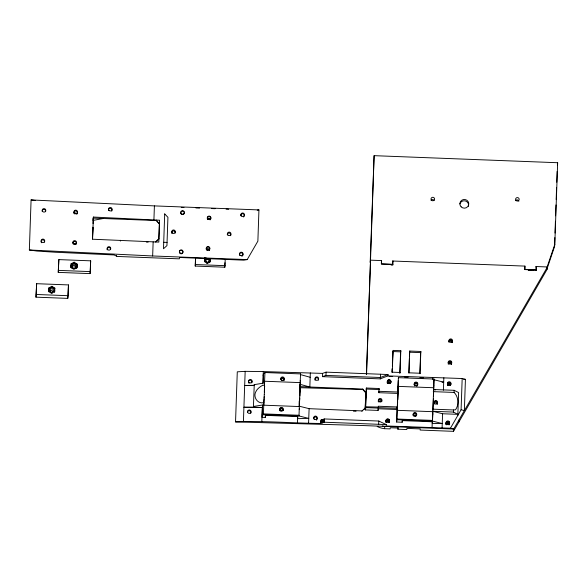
<?xml version="1.0" encoding="UTF-8"?>
<svg xmlns="http://www.w3.org/2000/svg" width="587" height="587" viewBox="0 0 587 587"><rect width="100%" height="100%" fill="white"/><g stroke="black" fill="none" stroke-linecap="round" stroke-linejoin="round"><path stroke-width="0.88" d="M264.473 387.919C266.182 381.33 257.333 388.411 256.336 390.825C252.447 396.152 257.143 404.326 263.827 402.667L264.069 398.793M299.377 401.259L299.37 404.216L299.568 401.934M300.067 389.291L300.074 386.334L299.686 392.498M397.957 393.055L397.964 390.098L397.26 407.98L397.648 401.816M433.499 396.35L434.006 379.033L398.412 377.668L398.331 378.358M320.663 423.454L322.623 422.772L322.74 419.507L320.876 420.197L320.663 423.454C292.297 423.234 263.908 420.63 235.541 421.892L237.287 371.828L245.168 371.344L263.306 371.578L322.571 373.391L326.071 372.143L388.014 374.521L387.846 375.9L380.295 378.879L322.454 376.656L322.571 373.391M264.348 392.057L264.627 381.242L300.221 382.614L299.392 406.556L263.79 405.191L264.165 396.687M264.539 388.168L264.319 394.581M300.14 389.533L299.913 395.954M398.023 393.297L397.803 399.718M245.168 371.344L243.422 421.407M258.94 209.919L257.876 241.14L247.208 259.601L243.788 260.166L179.505 257.466L179.336 258.845L117.239 256.453L114.069 254.949L55.325 252.227L37.04 251.06L29.35 249.981L31.089 199.918L154.403 205.898L258.94 209.919L257.238 210.197M387.846 375.9L462.182 378.527L465.432 379.349L464.361 410.57L461.089 409.755L450.442 428.216L386.099 425.971L386.268 424.592L378.784 421.04L324.281 418.942L320.876 420.197M35.961 297.161L36.658 283.697L68.466 284.922L68.092 295.701L67.776 298.387L35.961 297.161L36.658 283.697M48.743 291.834L48.941 287.85L51.935 286.302L54.818 288.078L54.62 292.062L54.701 291.394L51.707 292.942L48.824 291.174L48.941 287.85M58.245 272.383L58.854 259.608L90.669 260.833L90.295 271.605L90.053 273.608L58.245 272.383L58.854 259.608M67.776 298.387L68.466 284.922M70.946 267.745L71.137 263.761L74.138 262.213L77.014 263.981L76.824 267.973L77.014 263.981M90.053 273.608L90.669 260.833M92.504 239.092L92.915 227.235L92.519 236.245M93.04 223.588L93.23 218.122L156.193 220.543L159.415 223.933L156.245 220.081L156.193 220.543M93.392 217.058L92.563 239.217L158.82 242.093L159.583 220.213L93.392 217.058L93.047 219.655M120.364 241.081L120.394 240.281M247.208 259.601L152.657 255.969L153.148 241.873M153.911 219.993L154.403 205.898M225.232 259.381L224.828 267.21L195.236 266.065L195.522 257.987M195.236 266.065L195.64 258.243M204.547 261.758L204.746 257.774L204.584 260.334M210.542 258.669L210.454 260.555M210.594 258.83L210.506 261.318L207.512 262.866L207.431 263.534M224.828 267.21L224.982 262.719M300.03 386.51L300.529 373.904L264.935 372.532L264.847 373.222L263.446 373.457L263.108 383.194L254.252 384.646L253.408 407.165L243.913 407.261L262.308 407.503L262.609 404.979L253.489 406.475L253.408 407.165L262.308 407.503L261.817 421.657M262.873 383.898L263.306 371.578M262.272 414.774L299.003 415.956L308.769 418.406L297.565 418.67L297.807 416.601L265.551 415.361L265.302 417.43L261.971 417.298L262.609 404.979M263.827 402.667L263.409 414.583L263.49 413.894L299.084 415.266L299.003 415.956L299.421 404.039M264.436 385.145L264.935 372.532M265.302 417.43L265.368 415.618M297.411 423.022L297.624 416.858M299.135 406.688L299.282 400.855M299.671 391.191L299.832 386.635L362.788 389.056L365.958 392.908L362.737 389.511L299.737 387.699L300.104 384.331L309.841 387.016L310.332 372.921M308.586 422.992L309.107 408.669L299.341 406.211M324.281 418.942L324.171 422.207L322.623 422.772L320.773 421.826L322.74 419.507M322.454 376.656L325.954 375.409L326.071 372.143M365.774 391.911L365.202 408.325L365.987 391.434M366.376 374.594L370.558 260.166M366.589 374.117L374.11 155.665L557.65 162.724L554.803 244.361L554.532 246.657L546.871 269.25L547.143 266.953L554.803 244.361M366.361 388.029L365.664 406.769L378.395 407.07L378.358 408.104L378.087 410.408L365.408 409.917L366.361 388.029L379.041 388.513L378.798 392.688L397.707 393.415L397.759 392.021L378.85 391.294L378.798 392.688M365.408 409.917L365.716 406.586M381.462 260.584L381.337 264.062L392.908 264.51L393.026 261.024L392.974 261.508M378.087 410.408L378.145 408.772L397.054 409.499L397.238 406.96L378.329 406.233L378.395 407.07M378.674 424.306L378.784 421.04M380.574 374.242L380.295 378.879M390.839 264.678L392.549 264.737L392.718 261.017L524.954 266.102L524.829 269.58L536.401 270.027L536.342 270.512L536.525 266.542L536.467 267.026M392.079 372.224L392.211 368.57M392.402 363.082L392.813 351.202M392.175 372.415L392.299 368.79M392.395 366.068L392.901 351.554L400.686 351.855L400.818 350.703L393.033 350.402L392.277 372.173L400.063 372.474M397.304 407.804L396.893 419.72L432.487 421.092L442.246 423.543L432.208 423.388L432.406 421.782L402.366 420.622L402.176 422.229L396.614 422.016L397.054 409.499M397.913 390.274L398.412 377.668M535.968 266.982L536.019 266.527L547.422 266.96L547.15 269.264L453.509 431.335L420.138 430.051L420.277 428.906L406.93 428.393L406.791 429.537L397.891 429.2L397.957 427.373M399.835 373.435L400.598 351.496M399.96 372.716L400.818 350.703M402.176 422.229L402.242 420.417M408.853 373.061L409.359 358.547M409.425 356.727L409.499 351.84M419.976 373.486L420.842 351.474L409.719 351.048L408.963 372.818L420.087 373.244M419.874 373.721L420.6 352.794M432.634 379.371L432.692 377.624M432.061 427.74L432.274 421.576M432.839 410.966L432.487 421.092L434.006 379.033M442.099 427.894L442.591 413.747L432.824 411.289L453.406 412.081L457.86 414.334L442.591 413.747M443.412 390.194L443.845 377.823M453.406 412.081L453.48 409.961L432.641 409.161M453.48 409.961L455.512 409.792C459.173 404.971 458.491 396.592 454.089 392.439L454.162 390.311L433.588 389.519L435.363 389.966M457.823 415.42L458.616 392.564L454.162 390.311M461.089 409.755L462.182 378.527M524.895 266.094L524.785 269.36L535.909 269.793L535.85 270.247L536.019 266.527M554.532 246.657L554.847 237.588M555.009 233.054L555.419 221.262M555.603 215.818L555.984 204.929M556.175 199.492L556.586 187.701M556.777 182.256L557.151 171.367M433.426 398.558L432.898 409.168M264.187 397.839L264.26 394.383M116.534 256.115L116.571 255.294M323.386 422.486L323.422 421.671L324.171 422.207L386.268 424.592M158.813 238.799L159.4 222.583M299.663 400.158L299.759 398.052M48.86 288.518L51.854 286.97L51.935 286.302M54.818 288.078L54.738 288.745L51.854 286.97M71.137 263.761L71.064 264.421L74.057 262.881L74.138 262.213M75.466 263.996L75.496 263.761A2.942 2.876 6.8 0 0 71.445 264.664A2.942 2.876 6.8 0 0 72.384 268.633M103.246 218.503L92.959 220.418M254.171 385.395L254.252 384.646M263.152 375.929L263.446 373.457M300.529 373.904L300.441 374.594L310.178 377.272M300.214 381.124L300.302 380.435M299.231 409.425L299.311 408.735M309.107 408.669L362.025 410.929L365.481 407.796L363.698 409.821M374.11 155.665L370.199 262.455L370.47 260.158L381.594 260.584L381.484 263.857L392.608 264.282M362.737 389.511L362.788 389.056M361.974 411.392L362.025 410.929M392.666 261.472L392.718 261.017M392.908 264.51L392.85 264.994L391.074 264.928M378.909 389.665L379.041 388.513M397.891 429.2L398.03 428.048L390.245 427.747L390.106 428.899L384.544 428.686L384.815 426.389A21.895 21.411 6.8 0 1 382.291 425.935M398.257 380.53L397.678 391.536M396.614 422.016L396.973 419.03L432.568 420.402M409.719 351.048L409.579 352.193L420.703 352.626L420.842 351.474M433.698 386.253L433.778 385.564M432.714 414.554L432.795 413.864M453.509 431.335L453.78 429.038L359.149 425.399L235.541 421.892M458.975 421.877L459.247 419.58M557.379 165.02L557.65 162.724M378.38 401.699L380.185 400.598A1.746 1.688 37.8 0 1 381.337 401.259L381.572 401.655M547.422 266.96L453.692 429.038L450.442 428.216M322.623 422.772L324.222 420.571L320.773 421.826M434.094 403.526L435.209 402.704A1.783 1.746 19.9 0 1 436.552 402.946L437.337 404.083M155.482 241.961L158.938 238.828L156.003 241.895M76.904 267.305L73.903 268.853L71.027 267.078M388.014 374.521L380.464 377.507L325.954 375.409M254.171 385.336L244.676 385.439L251.933 385.534M441.974 382.152L443.691 382.181L433.925 379.723M353.367 411.127L356.052 411.201M181.251 207.394L183.995 207.497M195.889 207.952L199.551 208.092M211.452 208.554L215.113 208.693M163.714 242.277L167.053 242.409M146.302 242.071L148.122 242.138M528.153 269.954L534.141 270.181M528.337 270.203L531 270.306M195.42 264.532L225.012 265.669M58.48 270.38L90.295 271.605M36.284 294.476L68.092 295.701M389.071 376.414L392.71 376.553M404.524 377.008L408.163 377.147M419.976 377.602L423.616 377.742M463.613 379.275L465.432 379.349M433.705 387.743L398.111 386.378L397.274 410.32L432.868 411.692M366.325 389.064L379.004 389.548M433.25 391.632L454.089 392.439M378.277 407.627L397.186 408.354M365.679 407.62L378.358 408.104M29.35 249.981L152.657 255.969M226.09 209.119L228.651 209.266M31.089 199.918L35.367 200.519M204.628 261.098L207.512 262.866M74.057 262.881L76.934 264.649M44.583 241.272L44.421 240.839A1.798 1.746 35.9 0 0 41.64 240.303L41.347 240.641A1.79 1.732 35.9 0 0 41.119 241.954M49.99 291.379A1.783 1.739 6.8 0 1 53.234 291.93M49.594 292.245A2.942 2.876 6.8 0 1 49.557 288.356A2.942 2.876 6.8 0 1 53.505 287.997A2.942 2.876 6.8 0 1 54.239 291.827M52.404 293.096A2.942 2.876 6.8 0 1 50.886 293.038M48.853 291.152A2.942 2.876 6.8 0 1 52.199 287.681A2.942 2.876 6.8 0 1 54.209 292.055M72.047 267.914A1.783 1.739 6.8 0 1 73.61 265.794A1.783 1.739 6.8 0 1 75.562 267.599M75.496 263.761A2.942 2.876 6.8 0 1 76.435 267.731M75.95 268.31A2.942 2.876 6.8 0 1 75.327 268.743M74.608 269A2.942 2.876 6.8 0 1 73.081 268.941M71.049 267.063A2.942 2.876 6.8 0 1 74.395 263.592A2.942 2.876 6.8 0 1 76.405 267.966M205.736 260.569A1.783 1.739 6.8 0 1 208.18 259.505A1.783 1.739 6.8 0 1 208.95 262.015M206.14 262.272A1.783 1.739 6.8 0 1 205.707 261.472M210.139 258.874A2.942 2.876 6.8 0 1 208.928 262.763M208.209 263.02A2.942 2.876 6.8 0 1 206.69 262.961M205.399 262.169A2.942 2.876 6.8 0 1 205.538 258.104M209.669 258.493A2.942 2.876 6.8 0 1 210.014 261.978M207.416 263.321A2.942 2.876 6.8 0 1 206.661 263.189M204.922 261.787A2.942 2.876 6.8 0 1 206.14 257.898M74.175 213.47A1.783 1.739 6.8 0 1 76.963 213.932M207.365 218.951A1.783 1.739 6.8 0 1 210.447 219.068M74.476 213.895A1.783 1.739 6.8 0 1 76.251 213.962M207.578 219.289A1.783 1.739 6.8 0 1 210.366 219.758M73.845 244.214A1.783 1.739 6.8 0 1 75.187 244.441M206.514 249.768A1.783 1.739 6.8 0 1 209.302 250.238M206.301 249.431A1.783 1.739 6.8 0 1 209.544 249.974M73.118 243.943A1.783 1.739 6.8 0 1 75.899 244.412M171.661 232.54A1.79 1.688 5 0 1 173.495 230.911A1.79 1.688 5 0 1 175.227 232.679A1.79 1.783 14.5 0 1 175.153 233.142M207.328 218.657A1.783 1.739 6.8 0 1 208.517 216.61A1.783 1.739 6.8 0 1 210.704 217.594A1.783 1.739 6.8 0 1 209.904 219.809M206.705 249.93A1.783 1.739 6.8 0 1 206.683 247.575A1.783 1.739 6.8 0 1 209.075 247.362A1.783 1.739 6.8 0 1 209.515 249.68M209.221 250.025A1.783 1.739 6.8 0 1 208.84 250.289M207.482 250.414A1.783 1.739 6.8 0 1 207.064 250.223M240.824 215.818A1.783 1.739 6.8 0 1 242.857 213.712A1.783 1.739 6.8 0 1 244.075 216.361M243.774 216.713A1.783 1.739 6.8 0 1 243.4 216.97M242.82 255.345A1.783 1.739 6.8 0 1 242.57 255.727M242.233 256.035A1.783 1.739 6.8 0 1 241.822 256.248M239.525 255.22A1.783 1.739 6.8 0 1 241.022 252.88A1.783 1.739 6.8 0 1 242.952 254.912M180.796 213.316A1.783 1.739 6.8 0 1 182.997 211.21A1.783 1.739 6.8 0 1 183.768 214.138M183.401 214.409A1.783 1.739 6.8 0 1 182.968 214.578M182.043 214.571A1.783 1.739 6.8 0 1 181.618 214.387M181.251 214.108A1.783 1.739 6.8 0 1 180.972 213.741M227.272 234.683A1.79 1.688 5 0 1 229.113 233.054A1.79 1.688 5 0 1 230.845 234.815A1.79 1.783 14.5 0 1 230.574 235.71M171.859 233.45A1.79 1.783 14.5 0 1 171.697 233.01M179.857 253.261A1.783 1.739 6.8 0 1 180.458 250.466A1.783 1.739 6.8 0 1 182.931 251.992A1.783 1.739 6.8 0 1 180.635 253.738M72.795 243.084A1.783 1.739 6.8 0 1 75.312 241.573A1.783 1.739 6.8 0 1 75.796 244.434M77.154 213.609A1.783 1.739 6.8 0 1 76.853 213.954M74.065 213.492A1.783 1.739 6.8 0 1 75.466 210.946A1.783 1.739 6.8 0 1 77.345 213.191M111.882 210.74A1.783 1.739 6.8 0 1 111.662 211.137M108.463 210.381A1.783 1.739 6.8 0 1 110.165 208.37A1.783 1.739 6.8 0 1 111.992 210.3M107.179 249.879A1.783 1.739 6.8 0 1 107.076 249.438M107.098 248.983A1.783 1.739 6.8 0 1 109.167 247.582A1.783 1.739 6.8 0 1 110.605 249.607M42.191 211.474A1.79 1.732 36.2 0 1 43.974 209.39A1.79 1.732 36.2 0 1 45.61 211.694M41.552 242.761A1.79 1.732 35.9 0 1 41.288 242.387M44.568 241.25A1.79 1.732 35.9 0 1 44.539 242.167M280.674 379.525A1.783 1.739 6.8 0 1 284.152 380.112M414.151 384.654A1.783 1.739 6.8 0 1 417.636 385.241M280.674 379.283A1.783 1.739 6.8 0 1 282.978 377.683A1.783 1.739 6.8 0 1 283.969 380.281M414.371 385.292A1.783 1.739 6.8 0 1 416 382.739A1.783 1.739 6.8 0 1 417.452 385.417M417.152 385.762A1.783 1.739 6.8 0 1 416.777 386.026M414.994 385.96A1.783 1.739 6.8 0 1 414.635 385.666M279.691 409.315A1.783 1.739 6.8 0 1 282.134 408.244A1.783 1.739 6.8 0 1 282.905 410.761M279.823 410.643A1.783 1.739 6.8 0 1 279.661 410.21M413.145 415.347A1.783 1.739 6.8 0 1 414.936 413.219A1.783 1.739 6.8 0 1 416.579 415.479M413.094 415.134A1.783 1.739 6.8 0 1 416.528 415.266M279.61 409.997A1.783 1.739 6.8 0 1 283.095 410.584M414.826 385.241A1.783 1.739 6.8 0 1 416.968 385.6M414.774 385.696A1.783 1.739 6.8 0 1 416.909 386.055M413.387 415.978A1.783 1.739 6.8 0 1 415.904 416.08M414.143 416.022A1.783 1.739 6.8 0 1 415.853 416.535M446.098 423.961A1.783 1.739 6.8 0 1 446.993 421.782A1.783 1.739 6.8 0 1 449.297 422.479A1.783 1.739 6.8 0 1 448.806 424.783M446.634 424.702A1.783 1.739 6.8 0 1 446.318 424.364M450.64 385.101A1.783 1.739 6.8 0 1 450.346 385.454M447.888 385.41A1.783 1.739 6.8 0 1 447.419 384.632M447.353 384.177A1.783 1.739 6.8 0 1 449.385 382.445A1.783 1.739 6.8 0 1 450.838 384.69A1.783 1.739 6.8 0 0 447.558 384.228M390.597 382.753A1.783 1.739 6.8 0 1 390.311 383.113A1.783 1.739 6.8 0 0 390.663 382.797M388.161 383.362A1.783 1.739 6.8 0 0 389.944 383.384A1.783 1.739 6.8 0 1 388.212 383.34M387.794 383.076A1.783 1.739 6.8 0 1 388.616 380.171A1.783 1.739 6.8 0 1 390.781 382.335A1.783 1.739 6.8 0 0 388.755 380.163A1.783 1.739 6.8 0 0 387.853 383.047M433.954 402.755A1.783 1.739 6.8 0 1 436.398 401.691A1.783 1.739 6.8 0 1 437.168 404.201M434.087 404.083A1.783 1.739 6.8 0 1 433.925 403.658M378.468 401.948A1.783 1.739 6.8 0 1 379.936 399.395A1.783 1.739 6.8 0 1 381.697 401.779M389.46 421.106A1.783 1.739 6.8 0 1 386.451 421.767A1.783 1.739 6.8 0 1 387.354 418.891A1.783 1.739 6.8 0 1 389.46 421.106A1.783 1.739 6.8 0 0 387.112 419.874A1.783 1.739 6.8 0 0 386.165 422.324M385.923 420.982A1.783 1.739 6.8 0 1 388.44 419.463A1.783 1.739 6.8 0 1 388.917 422.324M386.4 422.229A1.783 1.739 6.8 0 1 385.967 421.429M280.226 411.047A1.783 1.739 6.8 0 1 282.009 411.113M281.29 380.567A1.783 1.739 6.8 0 1 283.073 380.633M315.087 380.244A1.783 1.746 -6.6 0 1 316.657 377.779A1.783 1.746 -6.6 0 1 318.374 380.134M313.568 418.869A1.783 1.746 -6.6 0 1 315.659 416.99A1.783 1.746 -6.6 0 1 316.958 419.441M316.709 419.822A1.783 1.746 -6.6 0 1 316.364 420.131M248.455 381.946A1.783 1.746 -6.6 0 1 250.752 380.325A1.783 1.746 -6.6 0 1 251.75 382.907M248.932 383.186A1.783 1.746 -6.6 0 1 248.661 382.819M247.391 412.419A1.783 1.746 -6.6 0 1 249.688 410.805A1.783 1.746 -6.6 0 1 250.686 413.387M247.787 410.812A1.768 1.724 -24.6 0 0 250.495 412.925L250.781 412.58A1.768 1.724 -24.6 0 0 251.009 411.26L250.84 410.834A1.768 1.724 -24.6 0 0 248.088 410.445M365.752 408.523A21.895 21.411 6.8 0 1 365.481 406.021M384.544 428.686A21.895 21.411 6.8 0 1 377.206 426.492M446.274 424.159A1.783 1.739 6.8 0 1 446.898 421.884A1.783 1.739 6.8 0 1 449.268 422.302A1.783 1.739 6.8 0 1 449.062 424.65M446.898 424.827A1.783 1.739 6.8 0 1 446.546 424.533M445.966 424.196A1.783 1.739 6.8 0 1 449.481 423.909M389.489 421.569A1.783 1.739 6.8 0 1 389.005 422.332M386.488 422.236A1.783 1.739 6.8 0 1 387.163 419.419A1.783 1.739 6.8 0 1 389.57 421.121M386.004 422.42A1.783 1.739 6.8 0 1 388.814 422.163M385.967 421.525A1.783 1.739 6.8 0 1 388.19 420.373A1.783 1.739 6.8 0 1 389.372 422.559M387.303 383.238A1.783 1.739 6.8 0 1 388.638 381.154A1.783 1.739 6.8 0 1 390.773 382.467M387.662 382.885A1.783 1.739 6.8 0 1 390.179 382.981M445.981 424.276A1.783 1.739 6.8 0 1 449.422 424.438M446.377 424.372A1.783 1.739 6.8 0 1 449.158 424.856M447.499 384.756A1.783 1.739 6.8 0 1 450.581 384.742M447.676 385.248A1.783 1.739 6.8 0 1 450.192 385.233M389.438 422.024A1.783 1.739 6.8 0 1 389.247 422.442M387.53 383.135A1.783 1.739 6.8 0 1 388.697 380.625A1.783 1.739 6.8 0 1 390.876 382.394M448.138 362.927A1.783 1.739 6.8 0 1 450.493 361.695A1.783 1.739 6.8 0 1 451.447 364.145M448.365 364.241A1.783 1.739 6.8 0 1 448.167 363.83A1.783 1.739 6.8 0 1 451.41 364.197M448.233 363.03A1.783 1.739 6.8 0 1 451.542 364.248M452.291 342.184A1.783 1.739 6.8 0 1 452.071 342.581M448.872 341.817A1.783 1.739 6.8 0 1 450.581 339.814A1.783 1.739 6.8 0 1 452.401 341.744M448.798 341.891A1.783 1.739 6.8 0 1 452.328 341.817M449.026 341.905A1.783 1.739 6.8 0 1 452.225 342.669M459.885 203.938A4.454 4.358 6.8 0 1 465.381 200.967A4.454 4.358 6.8 0 1 468.448 206.367M431.019 200.394A1.783 1.739 6.8 0 1 434.101 200.519M515.606 200.688A1.783 1.739 6.8 0 1 518.849 201.238M164.705 213.925L163.487 248.756L166.943 245.615L167.926 217.315L164.705 213.925M50.416 291.702A1.783 1.739 6.8 0 0 53.417 291.035A1.783 1.739 6.8 0 0 51.311 288.819A1.783 1.739 6.8 0 0 50.416 291.702M72.612 267.613A1.783 1.739 6.8 0 0 75.62 266.946A1.783 1.739 6.8 0 0 73.514 264.73A1.783 1.739 6.8 0 0 72.612 267.613M206.22 261.626A1.783 1.739 6.8 0 0 209.221 260.958A1.783 1.739 6.8 0 0 207.116 258.742A1.783 1.739 6.8 0 0 206.22 261.626M207.82 218.995A1.783 1.739 6.8 0 0 210.821 218.327A1.783 1.739 6.8 0 0 208.715 216.111A1.783 1.739 6.8 0 0 207.82 218.995M206.756 249.475A1.783 1.739 6.8 0 0 209.764 248.807A1.783 1.739 6.8 0 0 207.659 246.591A1.783 1.739 6.8 0 0 206.756 249.475M240.149 255.264A1.783 1.739 6.8 0 0 243.033 254.222A1.783 1.739 6.8 0 0 240.648 252.293A1.783 1.739 6.8 0 0 240.149 255.264M241.345 215.921A1.783 1.739 6.8 0 0 244.346 215.26A1.783 1.739 6.8 0 0 242.24 213.037A1.783 1.739 6.8 0 0 241.345 215.921M181.31 213.646A1.783 1.739 6.8 0 0 184.296 212.905A1.783 1.739 6.8 0 0 182.131 210.74A1.783 1.739 6.8 0 0 181.31 213.646M227.866 235.027A1.783 1.739 6.8 0 0 230.874 234.36A1.783 1.739 6.8 0 0 228.769 232.144A1.783 1.739 6.8 0 0 227.866 235.027M172.248 232.885A1.783 1.739 6.8 0 0 175.256 232.217A1.783 1.739 6.8 0 0 173.15 230.001A1.783 1.739 6.8 0 0 172.248 232.885M179.908 252.799A1.783 1.739 6.8 0 0 182.917 252.131A1.783 1.739 6.8 0 0 180.811 249.915A1.783 1.739 6.8 0 0 179.908 252.799M108.947 210.293A1.783 1.739 19.7 0 0 111.985 209.852A1.783 1.739 19.7 0 0 110.04 207.482A1.783 1.739 19.7 0 0 108.947 210.293M74.167 212.685A1.783 1.739 19.7 0 0 77.242 212.839A1.783 1.739 19.7 0 0 75.796 210.146A1.783 1.739 19.7 0 0 74.167 212.685M73.104 243.165A1.783 1.739 19.7 0 0 76.178 243.312A1.783 1.739 19.7 0 0 74.732 240.626A1.783 1.739 19.7 0 0 73.104 243.165M107.502 249.372A1.783 1.739 19.7 0 0 110.569 249.159A1.783 1.739 19.7 0 0 108.808 246.657A1.783 1.739 19.7 0 0 107.502 249.372M42.44 211.144A1.783 1.739 19.7 0 0 45.515 211.298A1.783 1.739 19.7 0 0 44.069 208.605A1.783 1.739 19.7 0 0 42.44 211.144M41.376 241.624A1.783 1.739 19.7 0 0 44.458 241.771A1.783 1.739 19.7 0 0 43.005 239.085A1.783 1.739 19.7 0 0 41.376 241.624M380.09 401.919A1.79 1.688 5 0 0 381.932 400.297A1.79 1.783 14.5 0 0 380.215 398.434A1.79 1.783 14.5 0 0 378.366 400.158A1.79 1.688 5 0 0 380.09 401.919M447.91 384.661A1.783 1.739 6.8 0 0 450.919 384.001A1.783 1.739 6.8 0 0 448.813 381.785A1.783 1.739 6.8 0 0 447.91 384.661M446.722 424.012A1.783 1.739 6.8 0 0 449.605 422.963A1.783 1.739 6.8 0 0 447.221 421.033A1.783 1.739 6.8 0 0 446.722 424.012M387.853 382.614A1.783 1.739 6.8 0 0 390.839 381.873A1.783 1.739 6.8 0 0 388.675 379.708A1.783 1.739 6.8 0 0 387.853 382.614M435.833 400.569A1.79 1.783 14.5 0 0 433.984 402.293A1.79 1.688 5 0 0 435.708 404.061A1.79 1.688 5 0 0 437.55 402.433A1.79 1.783 14.5 0 0 435.833 400.569M315.439 379.716A1.783 1.739 6.8 0 0 318.484 379.253A1.783 1.739 6.8 0 0 316.532 376.898A1.783 1.739 6.8 0 0 315.439 379.716M314.309 419.133A1.783 1.739 6.8 0 0 317.207 418.12A1.783 1.739 6.8 0 0 314.845 416.168A1.783 1.739 6.8 0 0 314.309 419.133M249.805 382.893A1.79 1.739 -25.1 0 0 252.065 380.78A1.79 1.739 -25.1 0 0 249.115 379.95A1.79 1.739 -25.1 0 0 249.805 382.893M414.723 384.977A1.783 1.739 6.8 0 0 417.724 384.309A1.783 1.739 6.8 0 0 415.618 382.093A1.783 1.739 6.8 0 0 414.723 384.977M413.659 415.457A1.783 1.739 6.8 0 0 416.66 414.789A1.783 1.739 6.8 0 0 414.554 412.573A1.783 1.739 6.8 0 0 413.659 415.457M448.769 363.676A1.783 1.739 6.8 0 0 451.719 362.803A1.783 1.739 6.8 0 0 449.459 360.734A1.783 1.739 6.8 0 0 448.769 363.676M449.356 341.729A1.783 1.739 6.8 0 0 452.401 341.267A1.783 1.739 6.8 0 0 450.456 338.912A1.783 1.739 6.8 0 0 449.356 341.729M281.239 379.84A1.783 1.739 6.8 0 0 284.24 379.18A1.783 1.739 6.8 0 0 282.134 376.964A1.783 1.739 6.8 0 0 281.239 379.84M280.175 410.32A1.783 1.739 6.8 0 0 283.183 409.653A1.783 1.739 6.8 0 0 281.078 407.437A1.783 1.739 6.8 0 0 280.175 410.32M461.133 206.837A4.454 4.358 6.8 0 0 468.609 205.032A4.454 4.358 6.8 0 0 463.238 199.587A4.454 4.358 6.8 0 0 461.133 206.837M516.09 200.505A1.783 1.739 6.8 0 0 519.091 199.837A1.783 1.739 6.8 0 0 516.986 197.621A1.783 1.739 6.8 0 0 516.09 200.505M431.504 200.211A1.783 1.739 6.8 0 0 434.505 199.543A1.783 1.739 6.8 0 0 432.399 197.327A1.783 1.739 6.8 0 0 431.504 200.211"/></g></svg>
